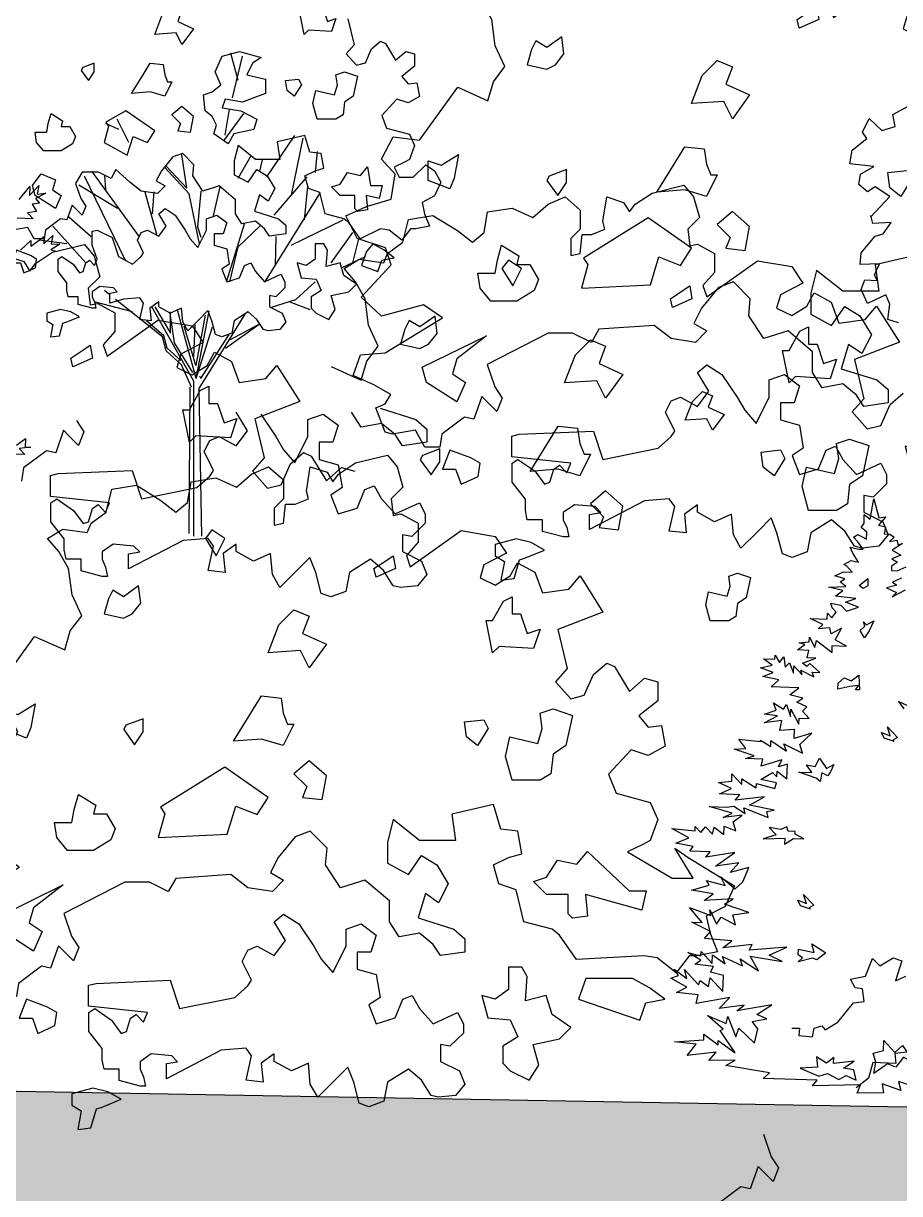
# Model space of a CAD drawing. Header units: inches. Extents: x 11.9 to 85.3, y 21.1 to 37.4.
# Drawn here: x 24.909 to 25.631, y 22.242 to 23.206 of the extents above; entities that cross this region are included whole.
import ezdxf

# ---------------------------------------------------------------- set-up
doc = ezdxf.new("R2010")
doc.units = ezdxf.units.IN
doc.header["$MEASUREMENT"] = 0
doc.layers.add('CAY', color=94, linetype='Continuous')
doc.layers.add('CAY-3', color=61, linetype='Continuous')

# ---------------------------------------------------------------- blocks, each defined once
blk = doc.blocks.new('A$C76451831')
at = {"layer": 'CAY'}
for p, q in [((2603.3, 1761.2), (2622.6, 1784.5)), ((2622.1, 1768.2), (2639, 1786.7)), ((2622.6, 1784.5), (2622.1, 1768.2)), ((2639, 1786.7), (2635.8, 1770.5)), ((3764, 1772.8), (3822.4, 1787)), ((3822.4, 1787), (3840.1, 1765.7)), ((2651.7, 1772.6), (2632.8, 1762.9)), ((2632.8, 1762.9), (2640.2, 1754.5)), ((2635.8, 1770.5), (2651.7, 1772.6)), ((3573, 1752.2), (3604.2, 1765.7)), ((3604.2, 1765.7), (3631.9, 1741.6)), ((3673.8, 1720.9), (3680.9, 1765.7)), ((3680.9, 1765.7), (3711.5, 1755.7)), ((3732.8, 1752.2), (3764, 1772.8)), ((3840.1, 1765.7), (3850.7, 1728)), ((2640.2, 1754.5), (2627, 1752.2)), ((2627, 1752.2), (2634.6, 1738.8)), ((3462.1, 1738), (3507.5, 1745.1)), ((3507.5, 1745.1), (3545.3, 1728)), ((3545.3, 1728), (3573, 1752.2)), ((3631.9, 1741.6), (3631.9, 1706.7)), ((3711.5, 1755.7), (3722.2, 1738)), ((3722.2, 1738), (3732.8, 1752.2)), ((2628.7, 1725.4), (2599.3, 1726.4)), ((2634.6, 1738.8), (2618.3, 1736.6)), ((2618.3, 1736.6), (2628.7, 1725.4)), ((3306.5, 1682.6), (3317.1, 1724.4)), ((3317.1, 1724.4), (3361.9, 1731.5)), ((3361.9, 1731.5), (3406.7, 1703.8)), ((3455.6, 1700.3), (3462.1, 1738)), ((3677.3, 1706.7), (3673.8, 1720.9)), ((3850.7, 1728), (3829.5, 1706.7)), ((3406.7, 1703.8), (3434.4, 1682.6)), ((3434.4, 1682.6), (3455.6, 1700.3)), ((3631.9, 1706.7), (3614.8, 1689.6)), ((3631.9, 1661.9), (3635.5, 1696.7)), ((3635.5, 1696.7), (3653.2, 1696.7)), ((3653.2, 1696.7), (3677.3, 1706.7)), ((3829.5, 1706.7), (3833, 1676.1)), ((2605.4, 1667.7), (2624.6, 1685.6)), ((2624.3, 1675.2), (2648.9, 1693)), ((2624.6, 1685.6), (2624.3, 1675.2)), ((2648.4, 1679.8), (2664.8, 1695.1)), ((2648.9, 1693), (2648.4, 1679.8)), ((2677.9, 1678.8), (2661.2, 1668.5)), ((2664.8, 1695.1), (2661.6, 1679.4)), ((2661.6, 1679.4), (2677.9, 1678.8)), ((2664.3, 1664.1), (2722.6, 1678.3)), ((2722.6, 1678.3), (2740.3, 1657)), ((3278.8, 1661.9), (3306.5, 1682.6)), ((3614.8, 1689.6), (3614.8, 1658.4)), ((3833, 1676.1), (3847.2, 1679)), ((3847.2, 1679), (3878.4, 1661.9)), ((2581.1, 1657), (2611.8, 1647)), ((2633, 1643.5), (2664.3, 1664.1)), ((2661.2, 1668.5), (2672, 1665.4)), ((2740.3, 1657), (2750.9, 1619.3)), ((3271.7, 1644.8), (3278.8, 1661.9)), ((3614.8, 1658.4), (3631.9, 1661.9)), ((3878.4, 1661.9), (3878.4, 1627.1)), ((2611.8, 1647), (2622.4, 1629.3)), ((2622.4, 1629.3), (2633, 1643.5)), ((3199.2, 1634.2), (3226.9, 1651.3)), ((3219.8, 1610), (3199.2, 1634.2)), ((3226.9, 1651.3), (3271.7, 1644.8)), ((3864.3, 1582.3), (3957.4, 1648.4)), ((3957.4, 1648.4), (4019.9, 1637.7)), ((4019.9, 1637.7), (4040.5, 1607.1)), ((2750.9, 1619.3), (2729.7, 1598.1)), ((3878.4, 1627.1), (3857.2, 1602.9)), ((2729.7, 1598.1), (2733.2, 1567.4)), ((3237.5, 1578.7), (3219.8, 1610)), ((3857.2, 1602.9), (3864.3, 1582.3)), ((4040.5, 1607.1), (3999.3, 1585.8)), ((4047.6, 1565.2), (4061.2, 1589.4)), ((4061.2, 1589.4), (4092.4, 1572.3)), ((2733.2, 1567.4), (2747.4, 1570.3)), ((2747.4, 1570.3), (2778.6, 1553.2)), ((3244, 1530.4), (3237.5, 1578.7)), ((3999.3, 1585.8), (3992.2, 1561.6)), ((4092.4, 1572.3), (4106.6, 1533.9)), ((2778.6, 1553.2), (2778.6, 1518.4)), ((3992.2, 1561.6), (4019.9, 1548.1)), ((4019.9, 1548.1), (4047.6, 1565.2)), ((4154.9, 1541), (4175.6, 1565.2)), ((4175.6, 1565.2), (4217.4, 1499.1)), ((2764.5, 1473.6), (2857.6, 1539.7)), ((2857.6, 1539.7), (2920.1, 1529)), ((2920.1, 1529), (2940.8, 1498.4)), ((3261.7, 1492), (3244, 1530.4)), ((4106.6, 1533.9), (4154.9, 1541)), ((2778.6, 1518.4), (2757.4, 1494.2)), ((2757.4, 1494.2), (2764.5, 1473.6)), ((2940.8, 1498.4), (2899.5, 1477.1)), ((3240.4, 1464.3), (3261.7, 1492)), ((4217.4, 1499.1), (4134.9, 1467.3)), ((2899.5, 1477.1), (2892.4, 1452.9)), ((2947.9, 1456.5), (2961.4, 1480.7)), ((2961.4, 1480.7), (2992.7, 1463.6)), ((2992.7, 1463.6), (3006.8, 1425.2)), ((3230.4, 1429.5), (3240.4, 1464.3)), ((4134.9, 1467.3), (4152, 1395.3)), ((2892.4, 1452.9), (2920.1, 1439.4)), ((2920.1, 1439.4), (2947.9, 1456.5)), ((3055.2, 1432.3), (3075.8, 1456.5)), ((3075.8, 1456.5), (3117.7, 1390.4)), ((3175, 1454.3), (3230.4, 1429.5)), ((3006.8, 1425.2), (3055.2, 1432.3)), ((4200.3, 1384.7), (4224.5, 1405.3)), ((3117.7, 1390.4), (3035.1, 1358.6)), ((4152, 1395.3), (4130.8, 1371.1)), ((4183.2, 1346.3), (4200.3, 1384.7)), ((3035.1, 1358.6), (3052.2, 1286.6)), ((4130.8, 1371.1), (4158.5, 1339.9)), ((4158.5, 1339.9), (4183.2, 1346.3)), ((3052.2, 1286.6), (3031, 1262.4)), ((2228.3, 971.5), (2215.1, 1021.6)), ((2217.8, 939.8), (2236.3, 1016.3)), ((2201.9, 860.6), (2238.9, 910.7)), ((2204.6, 871.1), (2212.5, 918.7)), ((2009.3, 881.7), (1985.5, 892.2)), ((2027.8, 857.9), (2006.6, 900.2)), ((2281, 794.5), (2332.5, 870.4)), ((2326.2, 761), (2347.8, 865.6)), ((2491.6, 827), (2512.8, 868.3)), ((2512.8, 868.3), (2561.2, 861.8)), ((2370.1, 802.5), (2374.1, 840.9)), ((2134, 774), (2125.3, 835.7)), ((2228.6, 791.9), (2251.7, 832.8)), ((2268, 805.1), (2272.9, 825.9)), ((2516.4, 799.3), (2491.6, 827)), ((2022.3, 639.8), (1946.8, 795.6)), ((2047.7, 684.5), (1960.2, 805.1)), ((1985.8, 770.9), (1983.8, 797.9)), ((2138.7, 763.4), (2093.5, 812.2)), ((2095.8, 814.5), (2134, 774)), ((2509.3, 753.8), (2516.4, 799.3)), ((2007, 736.3), (1936.2, 779.1)), ((2182.7, 720.5), (2195.7, 776.4)), ((2294.3, 724.1), (2354.9, 794.5)), ((2350.1, 715.8), (2356.4, 776.4)), ((2079.1, 689), (2057.9, 766.3)), ((2071.1, 726.8), (2074.5, 766.9)), ((2157.5, 671.8), (2138.7, 763.4)), ((2159.9, 768.1), (2154, 702.8)), ((2278.7, 602.9), (2379.6, 765.8)), ((2463.9, 740.3), (2509.3, 753.8)), ((2426.2, 723.2), (2463.9, 740.3)), ((1958.8, 684.4), (1917.8, 720.8)), ((2207.6, 603.7), (2240.9, 709.9)), ((2325.4, 669), (2421.3, 715.4)), ((2446.8, 681.3), (2426.2, 723.2)), ((1948.8, 636.8), (1888.7, 704)), ((2154, 702.8), (2159.9, 684)), ((2228.7, 665.9), (2269.2, 705.2)), ((2399.3, 636.8), (2438.6, 692.2)), ((1914.2, 671.4), (1863.5, 678.5)), ((2213.4, 601.8), (2228.7, 665.9)), ((2296.7, 631.7), (2297.9, 685.1)), ((2438.6, 636.8), (2450, 680.8)), ((2498.7, 664.2), (2446.8, 681.3)), ((2417.8, 627.7), (2461.8, 648.6)), ((2509.3, 632.9), (2498.7, 664.2)), ((2334.4, 569.5), (2369.4, 602.2)), ((1991.5, 579.5), (1983.4, 586)), ((2034.5, 546.7), (1966.9, 564.4)), ((2041.2, 539.6), (2003.7, 569.7)), ((2289.6, 555.4), (2334.4, 569.5)), ((2323, 565.2), (2360, 551.4)), ((2089.9, 500.7), (2041.2, 539.6)), ((2147.3, 419.7), (2069.9, 556)), ((2075.8, 556.2), (2104.1, 507.8)), ((2102.9, 544.4), (2111.2, 489.7)), ((2104.1, 507.8), (2104.1, 546.7)), ((2151.6, 424.8), (2117.3, 549.9)), ((2168.2, 540.8), (2150.5, 448.4)), ((2151.6, 424.8), (2175, 548.1)), ((2156.8, 405.9), (2241.3, 542.4)), ((2092.3, 503.1), (2060.4, 530.2)), ((2150.5, 448.4), (2129.2, 520.8)), ((2146.9, 463.7), (2149.3, 523.1)), ((2151.6, 424.8), (2181.2, 519.2)), ((2205.1, 479.9), (2266.8, 524.3)), ((2214.5, 496), (2264.5, 523.1)), ((2096.6, 475.1), (2089.9, 500.7)), ((2098.2, 480.3), (2092.3, 503.1)), ((2159.9, 424.8), (2212.2, 505.4)), ((3915.1, 501.1), (3898, 463.3)), ((2124.5, 449.6), (2096.6, 475.1)), ((2123.3, 457.8), (2098.2, 480.3)), ((2111.2, 489.7), (2144.6, 435.4)), ((3898, 463.3), (3863.2, 445.6)), ((2143, 408.3), (2124.5, 449.6)), ((2157.5, 429.5), (2159.9, 424.8)), ((3863.2, 445.6), (3870.3, 414.4)), ((2138.3, 140.1), (2140.6, 408.3)), ((2147.3, 135.4), (2147.3, 419.7)), ((3870.3, 414.4), (3883.8, 380.2)), ((2161.5, 135.4), (2156.8, 405.9)), ((3831.9, 373.1), (3807.8, 341.8)), ((3846.1, 373.1), (3831.9, 373.1)), ((3883.8, 380.2), (3846.1, 373.1))]:
    blk.add_line(p, q, dxfattribs=at)
for points in [[(4216, 1534.3), (4196, 1540.6), (4200.2, 1569.1), (4192.8, 1586), (4159, 1570.1), (4147.4, 1595.5), (4153.8, 1613.4), (4177, 1612.3), (4171.7, 1622.9), (4181.2, 1642.9), (4145.3, 1641.9), (4147.4, 1663), (4172.8, 1693.5), (4187.5, 1697.8), (4202.3, 1718.9), (4168.5, 1716.7), (4165.4, 1731.5), (4164.3, 1728.3), (4200.2, 1766.3), (4172.8, 1784.2), (4159, 1774.7), (4143.2, 1788.5), (4146.4, 1807.4), (4170.6, 1821.2), (4126.4, 1826.4), (4130.6, 1851.7), (4158, 1872.8), (4149.6, 1884.4), (4162.2, 1909.7), (4185.4, 1887.6), (4209.7, 1895), (4205.5, 1917.1), (4235, 1933)], [(2429.6, 1084.7), (2441, 1036.7), (2426.8, 1020.6), (2445.3, 999.7), (2461.8, 1004.1), (2473.2, 1029.6), (2489.3, 1043.4), (2498.7, 1039.1), (2517.2, 1008.8), (2535.7, 1024.9), (2551.8, 1020.6), (2551.8, 997.4), (2528.6, 978.9), (2540, 965.1), (2556.1, 967.1), (2560.8, 941.9), (2540, 930.1), (2519.2, 937.2), (2491.7, 907.3), (2500.7, 884.1), (2542.4, 872.7), (2551.8, 851.9), (2542.4, 826.3), (2533.3, 821.6), (2514.8, 812.5), (2523.9, 794.1), (2549.4, 794.1), (2572.6, 816.9), (2588.7, 805.5), (2600.1, 784.6), (2588.7, 759.5), (2565.6, 747.7), (2570.3, 726.8), (2579.3, 704), (2554.2, 699.3), (2544.7, 699.3), (2528.6, 678.5), (2505.4, 696.9), (2489.3, 699.3), (2452.3, 680.8), (2431.5, 710.7), (2422.5, 717.8), (2387.9, 726.8), (2378.5, 766.1), (2357.6, 773.2), (2350.9, 796.4), (2369.4, 805.5), (2385.5, 810.2), (2380.8, 837.7), (2360, 840.1), (2350.9, 870.4), (2299.8, 858.6), (2304.6, 826.3), (2260.5, 826.3), (2228.3, 851.9), (2221.2, 824), (2221.2, 798.4), (2246.8, 784.6), (2262.9, 807.8), (2281.4, 796.4), (2295.5, 773.2), (2283.7, 750), (2267.6, 761.4), (2258.6, 731.5), (2302.2, 717.8), (2316, 706), (2316, 689.9), (2286.1, 685.5), (2277, 699.3), (2260.5, 713.1), (2235.4, 708.3), (2223.6, 726.8), (2223.6, 752.4), (2193.7, 777.9), (2163.8, 768.5), (2145.4, 796.4), (2147.3, 816.9), (2126.9, 837.7), (2108.4, 831), (2087.6, 805.5), (2078.1, 787), (2094.3, 777.9), (2080.5, 763.8), (2050.6, 768.5), (2029.8, 784.6), (2004.2, 807.8), (1995.2, 791.7), (1972, 803.1), (1942.1, 803.1), (1930.3, 782.3), (1939.8, 754.7), (1948.8, 741), (1942.1, 724.5), (1930.3, 736.3), (1923.7, 742.9), (1914.2, 715.4), (1902.8, 717.8), (1874.9, 696.9), (1872.6, 680.8), (1854.1, 680.8), (1842.7, 701.7), (1814.8, 696.9)], [(1822.1, 301.9), (1838.4, 314.5), (1837.8, 298.6), (1848.2, 298.3), (1826.8, 296.3), (1837.3, 285.1), (1813.3, 285.9)], [(4221.1, 1065.9), (4205, 1058.7), (4212.5, 1053), (4193.8, 1048.2), (4212, 1039.9), (4204.1, 1032), (4228.5, 1044.3)], [(4234.2, 831), (4215.9, 839.8), (4225.9, 826.3)], [(4262.6, 126.9), (4215.6, 142.2), (4220, 125.7), (4186, 137.8), (4188.1, 121.8), (4140.1, 120.8), (4146.1, 136.4), (4058.1, 134.1), (4066.6, 144.6), (3967.9, 148.1), (3979.1, 158.1), (3899.4, 171.8), (3916.1, 181.6), (3868, 180.6), (3881.7, 196.4), (3828.5, 190.1), (3845, 210.9), (3805.3, 215), (3858.5, 218.6), (3858.8, 229), (3884.9, 209.5), (3885.2, 217.6), (3916.5, 195.2), (3888.5, 236.1), (3894, 238.6), (3865.5, 263.2), (3899.8, 248.8), (3902.6, 261.9), (3917.6, 224.2), (3923.1, 239.9), (3951.6, 212.6), (3957.9, 238.7), (3947.6, 252.6), (3974.4, 257.1), (3956.2, 265.5), (3983.5, 283.1), (3919.2, 272.2), (3932.7, 282.1), (3887.2, 276), (3906.5, 296.7), (3844.9, 285.2), (3848.2, 301.4), (3808.5, 305.5), (3827.4, 315.3), (3798.5, 332.2), (3812.3, 337.1), (3804.5, 348.3), (3827.9, 331.1), (3823.1, 347.6), (3848.9, 320), (3851.8, 327.6), (3867.3, 316.6), (3870.6, 332.4), (3893.7, 307.5), (3894.8, 337), (3871, 343.2), (3876.8, 353.5), (3842, 357.4), (3853.2, 365.2), (3829.6, 379.1), (3853.4, 372.9), (3853.7, 381), (3874.2, 359), (3874.8, 374.8), (3898.2, 358.2), (3893.2, 371.5), (3929.8, 354.3), (3925.3, 367.6), (3958.9, 345.2), (3944, 372.4), (4002.2, 362.7), (3978.5, 373.9), (4011.2, 388.7), (3941.7, 383.4), (3947.5, 393.6), (3893.8, 387.8), (3910.1, 400.4), (3860, 404.8), (3870.8, 417.6), (3837, 434.6), (3855.6, 434), (3832.5, 461.5), (3871.9, 447), (3869.5, 457.5), (3882.2, 430.8), (3890.3, 443.7), (3916.6, 429.6), (3911.8, 448.3), (3941.4, 452.3), (3896.6, 467.5), (3912.8, 477.3), (3859.7, 474.2), (3876, 486.8), (3836.3, 493.6), (3868.4, 502.9), (3863.7, 511.2), (3897.8, 501.9), (3890.2, 518), (3916.2, 495.8), (3930.2, 508.9), (3941.6, 535.3), (3906.8, 525.6), (3923.3, 543.6), (3880.5, 537.4), (3915.8, 562.4), (3862.5, 553.9), (3870.5, 564), (3833.4, 565.3), (3839.1, 573.3), (3807.2, 579.8), (3831.5, 589.4), (3800.4, 606.4), (3842.9, 602.6), (3843.1, 610.3), (3853.2, 599.5), (3861.7, 609.7), (3874.4, 596.1), (3877.5, 609.1), (3895.6, 595.3), (3896.2, 611.2), (3917.2, 602.3), (3912.8, 618.8), (3929.1, 631.3), (3894, 627.1), (3910.6, 634.7), (3868.4, 647.1), (3900.1, 646), (3913.8, 647.7), (3934.6, 633.9), (3932.3, 644.8), (3976.9, 627), (3974.6, 637.9), (3987.8, 640.2), (3942.8, 649.4), (3970.1, 664.8), (3916.4, 658.5), (3924.9, 668.7), (3887.8, 670), (3909.5, 680.1), (3885.8, 691.3), (3909.9, 693.2), (3910.4, 706.8), (3928.3, 687.6), (3928.7, 698), (3954.8, 681.2), (3955.1, 688.9), (3989.2, 680), (3992.3, 690.3), (3963.1, 696.8), (3984.8, 709.2), (3992.7, 701.2), (3993, 711.6), (4011.1, 697.8), (4012.1, 724.6), (3996, 719.7), (4001.9, 732.6), (3963.9, 720.8), (3967.1, 733.8), (3935.4, 734.9), (3951.4, 739.8), (3914.7, 752), (3936, 753.5), (3923, 770.3), (3962.8, 766.2), (3962.9, 768.9), (3981.5, 757.4), (3981.9, 768.2), (4010.2, 748.6), (4005.7, 761.9), (4039.5, 744.9), (4034.6, 760.9), (4056.7, 781.5), (4024.6, 771.7), (4025.2, 788), (3998.4, 786.2), (4001.7, 804.7), (3969.4, 800.4), (3993.9, 813.1), (3970, 816.2), (3991.5, 823.6), (3986.5, 837), (4005.2, 825.9), (4010.4, 833.9), (4017.9, 812.3), (4018.3, 825.4), (4033.2, 798.2), (4033.6, 809), (4052.2, 808.4), (4039.5, 822), (4047.9, 829.8), (4029.6, 838.2), (4040.3, 846), (4016.5, 852.2), (4032.8, 864.8), (3982.6, 866.6), (3996.2, 879.2), (3966.9, 885.7), (3986.2, 893.2), (3962.5, 901.7), (3984, 906.4), (3968.1, 917.8), (3989.3, 917.1), (3989.6, 924.8), (3997.3, 911.4), (4005.8, 921.5), (4007.9, 902.9), (4015.9, 910.7), (4023.4, 891.9), (4023.8, 905), (4039.1, 888.6), (4036.7, 896.9), (4060.3, 885.2), (4057.8, 893.4), (4071.4, 892.9), (4053.4, 909.4), (4047.8, 904.2), (4039.8, 909.9), (4064.2, 919.5), (4048.4, 920), (4051.5, 933.5), (4030.3, 934.3), (4043.8, 944.2), (4033.4, 947.3), (4052.1, 949.4), (4052.4, 957.5), (4062.1, 938.6), (4065.3, 951.6), (4094, 929.3), (4094.4, 942.4), (4120.7, 941.5), (4099.8, 953.1), (4111.4, 974), (4092.5, 963.8), (4090.1, 974.8), (4068.8, 972.8), (4077.2, 980.7), (4053.6, 991.9), (4085.3, 990.8), (4085.6, 1001.7), (4093.5, 993.3), (4101.6, 1003.4), (4094.2, 1011.8), (4091.7, 1020.1), (4110.2, 1016.7), (4120.7, 1005.5), (4142.2, 1012.9), (4118.5, 1021.8), (4137.3, 1028.9), (4100.3, 1032.9), (4113.8, 1043.3), (4087.3, 1049.2), (4119.5, 1050.8), (4109, 1059.4), (4117.3, 1064.5), (4098.9, 1070.1), (4115, 1077.7), (4130.9, 1077.2), (4120.8, 1088), (4115.5, 1090.9), (4128.9, 1098.6), (4142.4, 1095.4), (4132.1, 1111.6), (4127, 1122.6), (4143.2, 1119.4), (4150.9, 1119.1), (4141, 1132.6), (4133.1, 1141), (4141.4, 1146.2), (4157, 1137.5), (4157.5, 1150.6), (4147.3, 1159.1), (4152.6, 1167.1), (4153.1, 1182.9), (4163.7, 1174.4), (4170.5, 1211.8), (4179.7, 1176.6), (4192.9, 1178.8), (4179.2, 1163.4), (4192.2, 1160.3), (4189.5, 1147.2), (4199.9, 1146.8), (4207.9, 1141.1), (4199.4, 1133.3), (4212.7, 1135.5), (4215.1, 1127.3), (4223.3, 1129.7), (4204.3, 1117.2), (4219.9, 1108.5), (4203.8, 1101.4), (4214, 1095.6), (4203.3, 1087.8), (4203, 1080.1), (4213.4, 1079.7), (4230, 1086.9)]]:
    blk.add_lwpolyline(points, dxfattribs=at)
for points in [[(3524.3, 1634.1), (3500.5, 1649.9), (3488.6, 1634.1), (3508.4, 1602.4)], [(3821.2, 1594.5), (3833.1, 1602.4), (3837, 1578.6), (3801.4, 1562.8), (3797.4, 1578.6)], [(3369.9, 1515.3), (3365.9, 1547), (3338.2, 1527.2), (3318.4, 1539), (3310.5, 1523.2), (3302.6, 1495.5), (3338.2, 1487.6), (3354, 1495.5)], [(4035, 1519.2), (4050.8, 1527.2), (4050.8, 1495.5), (4066.6, 1495.5), (4078.5, 1459.8), (4102.3, 1467.8), (4090.4, 1432.1), (4027.1, 1436.1), (4015.2, 1424.2), (4003.3, 1483.6), (4015.2, 1483.6)], [(3623.3, 1475.7), (3651, 1503.4), (3678.7, 1491.5), (3666.8, 1459.8), (3710.3, 1440), (3678.7, 1396.5), (3662.8, 1428.1), (3603.5, 1424.2)], [(2721.4, 1485.8), (2733.3, 1493.7), (2737.3, 1469.9), (2701.6, 1454.1), (2697.7, 1469.9)], [(2935.2, 1410.5), (2951, 1418.5), (2951, 1386.8), (2966.9, 1386.8), (2978.8, 1351.1), (3002.5, 1359.1), (2990.6, 1323.4), (2927.3, 1327.4), (2915.4, 1315.5), (2903.5, 1374.9), (2915.4, 1374.9)], [(3837.8, 1390.3), (3856.3, 1408.8), (3874.8, 1400.9), (3866.9, 1379.8), (3895.9, 1366.6), (3874.8, 1337.5), (3864.2, 1358.6), (3824.6, 1356)], [(3571.8, 1313.3), (3591.6, 1345), (3627.2, 1341), (3631.2, 1313.3), (3639.1, 1293.5), (3651, 1293.5), (3631.2, 1253.9), (3591.6, 1265.8), (3540.1, 1261.8)], [(4038.9, 1234.1), (4046.9, 1269.7), (4098.3, 1257.8), (4106.2, 1285.6), (4102.3, 1313.3), (4126, 1321.2), (4161.7, 1309.3), (4149.8, 1253.9), (4126, 1238), (4122.1, 1202.4), (4102.3, 1190.5), (4050.8, 1190.5)], [(3342.6, 1291.2), (3338.7, 1283.3), (3358.5, 1255.6), (3374.3, 1279.3), (3374.3, 1303.1)], [(3967.7, 1269.7), (3963.7, 1297.4), (3999.3, 1301.4), (4007.3, 1285.6), (3987.5, 1253.9)], [(3702.4, 1154.9), (3710.3, 1198.4), (3678.7, 1226.2), (3651, 1202.4), (3674.7, 1178.6), (3666.8, 1158.8)], [(2362.9, 1119.3), (2373.5, 1124.6), (2373.5, 1103.5), (2384.1, 1103.5), (2392, 1079.7), (2407.8, 1085), (2399.9, 1061.2), (2357.7, 1063.9), (2349.7, 1055.9), (2341.8, 1095.6), (2349.7, 1095.6)], [(2088.5, 1090.3), (2106.9, 1108.8), (2125.4, 1100.8), (2117.5, 1079.7), (2146.5, 1066.5), (2125.4, 1037.5), (2114.9, 1058.6), (2075.3, 1055.9)], [(3862.3, 1017), (3867.6, 1040.8), (3901.9, 1032.9), (3907.2, 1051.4), (3904.5, 1069.8), (3920.4, 1075.1), (3944.1, 1067.2), (3936.2, 1030.2), (3920.4, 1019.7), (3917.7, 995.9), (3904.5, 988), (3870.2, 988)], [(4143.6, 1052.7), (4159.9, 1065.3), (4159.5, 1052.2), (4151.1, 1047)], [(2209.9, 855.3), (2183.5, 873.8), (2188.8, 889.6), (2180.8, 905.5), (2167.6, 916), (2165, 945.1), (2180.8, 950.3), (2196.7, 963.5), (2186.1, 987.3), (2199.3, 1016.3), (2231, 1024.3), (2270.6, 1013.7), (2254.7, 1003.1), (2244.2, 982), (2278.5, 974.1), (2278.5, 947.7), (2257.4, 939.8), (2236.3, 931.9), (2204.6, 937.1), (2199.3, 921.3), (2233.6, 916), (2262.7, 900.2), (2257.4, 881.7), (2220.4, 873.8)], [(1943.3, 995.2), (1940.7, 989.9), (1953.9, 971.5), (1964.4, 987.3), (1964.4, 1003.1)], [(2054.1, 982), (2067.3, 1003.1), (2091.1, 1000.5), (2093.7, 982), (2099, 968.8), (2106.9, 968.8), (2093.7, 942.4), (2067.3, 950.3), (2033, 947.7)], [(4145.7, 970.1), (4154.1, 978), (4151.7, 985.8), (4156.9, 980.2), (4170.4, 987.9), (4162, 969.6), (4153.4, 956.7)], [(2318.1, 953), (2315.4, 971.5), (2339.2, 974.1), (2344.5, 963.5), (2331.3, 942.4)], [(2365.6, 929.2), (2370.9, 953), (2405.2, 945.1), (2410.4, 963.5), (2407.8, 982), (2423.6, 987.3), (2447.4, 979.4), (2439.5, 942.4), (2423.6, 931.9), (2421, 908.1), (2407.8, 900.2), (2373.5, 900.2)], [(2141.2, 876.4), (2146.5, 905.5), (2125.4, 923.9), (2106.9, 908.1), (2122.8, 892.2), (2117.5, 879)], [(1903.7, 887), (1919.5, 887), (1930.1, 868.5), (1924.8, 855.3), (1903.7, 842.1), (1872, 842.1), (1858.8, 857.9), (1856.2, 876.4), (1877.3, 876.4), (1880, 892.2), (1885.2, 910.7), (1906.4, 897.5)], [(2062.1, 857.9), (2075.3, 879), (2022.5, 916), (1985.5, 894.9), (1990.8, 887), (1982.9, 857.9), (2025.1, 834.2), (2035.7, 868.5)], [(4144.6, 860.9), (4136.9, 861.2), (4142.2, 869.2), (4126.3, 867), (4104.8, 862.3), (4105.2, 873.2), (4116.4, 883.2), (4129.3, 877.3), (4142.8, 887.7)], [(2577.1, 788.1), (2577.1, 823.8), (2600.8, 815.8), (2632.5, 835.6), (2624.6, 792.1), (2616.7, 772.3)], [(1856.2, 760.2), (1850.9, 778.7), (1866.8, 799.8), (1893.2, 789.3), (1887.9, 770.8), (1903.7, 760.2), (1893.2, 736.5)], [(2415.7, 781.4), (2428.9, 802.5), (2452.7, 797.2), (2465.9, 813), (2471.2, 778.7), (2492.3, 778.7), (2487, 755), (2463.2, 760.2), (2465.9, 733.8), (2447.4, 731.2), (2442.1, 736.5), (2442.1, 760.2), (2415.7, 760.2), (2399.9, 776.1)], [(4208.2, 766.2), (4189.8, 772.3), (4184.7, 782.9), (4200.4, 776.9), (4195.5, 793.4), (4213.9, 773.7), (4205.6, 769)], [(1999.5, 590.8), (1974.4, 593.1), (1960.6, 583.7), (1960.6, 574.6), (1964.9, 565.2), (1967.3, 553.8), (1960.6, 553.8), (1935.1, 560.5), (1935.1, 574.6), (1916.6, 574.6), (1914.2, 586), (1914.2, 599.8), (1898.1, 620.6), (1898.1, 643.8), (1905.2, 648.6), (1925.6, 634.4), (1937.4, 618.3), (1944.1, 620.6), (1948.8, 636.8), (1955.9, 641.5), (1964.9, 632), (1969.6, 643.8), (1960.6, 669), (1960.6, 694.6), (1969.6, 696.9), (1997.6, 683.2), (2009, 648.6), (2034.5, 634.4), (2050.6, 648.6), (2054.9, 655.2), (2043.5, 678.5), (2050.6, 692.2), (2062, 696.9), (2082.9, 685.5), (2096.6, 704), (2082.9, 726.8), (2094.3, 736.3), (2112.7, 724.5), (2131.2, 696.9), (2140.6, 680.8), (2154.4, 664.7), (2170.5, 696.9), (2170.5, 717.8), (2189, 724.5), (2207.5, 710.7), (2200.8, 689.9), (2184.3, 689.9), (2184.3, 669), (2207.5, 662.3), (2212.2, 634.4), (2198.4, 625.4), (2207.5, 602.2), (2230.7, 609.2), (2240.1, 632), (2251.5, 636.8), (2260.5, 620.6), (2277, 602.2), (2306.9, 615.9), (2314, 602.2), (2314, 590.8), (2297.5, 574.6), (2286.1, 576.6), (2286.1, 556.2), (2309.3, 544.4), (2316, 528.2), (2304.6, 514.5), (2283.7, 512.1), (2274.7, 514.5), (2262.9, 533), (2246.8, 546.7), (2221.2, 530.6), (2216.9, 507.4), (2198.4, 500.7), (2186.6, 505), (2179.9, 530.6), (2172.9, 549.1), (2156.8, 533), (2135.9, 512.1), (2126.9, 528.2), (2124.5, 553.8), (2103.7, 544.4), (2082.9, 556.2), (2082.9, 565.2), (2066.7, 553.8), (2069.1, 530.6), (2048.3, 533), (2054.9, 562.8), (2048.3, 572.3), (2018, 569.9), (1992.8, 562.8), (1992.8, 581.3), (2006.6, 583.7)], [(4064.6, 698.7), (4032.9, 710.2), (4056.9, 709.4), (4046.9, 723.3), (4062.7, 720.1), (4070.9, 735.6), (4083.8, 716.6), (4097.3, 724.3), (4091.3, 710.9), (4086.1, 703.4), (4075.4, 708.7), (4072.1, 693)], [(2392.2, 660), (2385.5, 671.4), (2369.4, 671.4), (2369.4, 643.8), (2352.9, 632), (2336.8, 636.8), (2343.9, 609.2), (2371.4, 606.9), (2380.8, 586), (2362.3, 574.6), (2362.3, 553.8), (2371.4, 544.4), (2394.6, 533), (2406.4, 551.4), (2399.3, 576.6), (2431.5, 583.7), (2445.3, 597.4), (2422.5, 613.6), (2415.4, 636.8), (2389.8, 630.1)], [(2475.5, 671.4), (2463.7, 657.6), (2454.7, 632), (2484.6, 620.6), (2491.7, 641.5), (2514.8, 646.2), (2496.4, 660)], [(4013.2, 601.7), (4010.8, 609.9), (4000.2, 604.8), (3978.6, 608.3), (3991.7, 594.7), (3967.4, 587.4), (4007.3, 588.7), (4006.9, 577.9), (4023.2, 588.2), (4042.2, 587.5), (4026.2, 596.2), (4026.3, 601.2)], [(4054.6, 458.4), (4036.2, 464.5), (4031.1, 475.1), (4046.8, 469.1), (4041.9, 485.6), (4060.3, 465.9), (4052, 461.2)], [(4032, 374.8), (4032.4, 385.2), (4061.2, 379.2), (4056.8, 395.2), (4082.5, 378.5), (4066.1, 365.4), (4058.1, 368.4), (4031.6, 361.7), (4039.5, 369.1)], [(4174.2, 178.1), (4169.4, 194.1), (4188.1, 198.9), (4188.8, 217.4), (4209.3, 195.4), (4222.9, 208.1), (4238.4, 186.2), (4264.8, 188), (4278.1, 179.9), (4245.8, 175.6), (4224.8, 186.7), (4211.1, 168.6), (4195.4, 174.6), (4170.8, 156.9)], [(4138.2, 144.9), (4133.9, 163.6), (4114.9, 167), (4134.4, 179.5), (4096.7, 175.3), (4097, 186.2), (4083.5, 175.8), (4065.4, 187.3), (4067.4, 168.6), (4035.2, 167), (4069.6, 152.2), (4085.6, 157.1), (4106.5, 146), (4119.9, 153.2)]]:
    blk.add_lwpolyline(points, close=True, dxfattribs=at)
at = {"layer": 'CAY-3'}
for p, q in [((3100.6, 1276), (3124.7, 1296.6)), ((3124.7, 1296.6), (3138.9, 1290.1)), ((3138.9, 1290.1), (3166.6, 1244.7)), ((3220.2, 1277.6), (3278.5, 1291.8)), ((3278.5, 1291.8), (3296.2, 1270.6)), ((3029.1, 1257), (3060.4, 1270.6)), ((3060.4, 1270.6), (3088.1, 1246.4)), ((3083.5, 1237.6), (3100.6, 1276)), ((3130, 1225.7), (3137, 1270.6)), ((3137, 1270.6), (3167.7, 1260.5)), ((3166.6, 1244.7), (3194.3, 1268.9)), ((3188.9, 1257), (3220.2, 1277.6)), ((3194.3, 1268.9), (3218.5, 1262.4)), ((3296.2, 1270.6), (3306.9, 1232.8)), ((2918.3, 1242.8), (2963.7, 1249.9)), ((2963.7, 1249.9), (3001.4, 1232.8)), ((3001.4, 1232.8), (3029.1, 1257)), ((3031, 1262.4), (3058.7, 1231.2)), ((3088.1, 1246.4), (3088.1, 1211.6)), ((3167.7, 1260.5), (3178.3, 1242.8)), ((3178.3, 1242.8), (3188.9, 1257)), ((2762.6, 1187.4), (2773.2, 1229.3)), ((2773.2, 1229.3), (2818.1, 1236.4)), ((2818.1, 1236.4), (2862.9, 1208.6)), ((2911.8, 1205.1), (2918.3, 1242.8)), ((3058.7, 1231.2), (3083.5, 1237.6)), ((3133.5, 1211.6), (3130, 1225.7)), ((3306.9, 1232.8), (3285.6, 1211.6)), ((2862.9, 1208.6), (2890.6, 1187.4)), ((2890.6, 1187.4), (2911.8, 1205.1)), ((3088.1, 1211.6), (3071, 1194.5)), ((3109.3, 1201.6), (3133.5, 1211.6)), ((3285.6, 1211.6), (3289.2, 1180.9)), ((2734.9, 1166.8), (2762.6, 1187.4)), ((3071, 1194.5), (3071, 1163.2)), ((3088.1, 1166.8), (3091.6, 1201.6)), ((3091.6, 1201.6), (3109.3, 1201.6)), ((3289.2, 1180.9), (3303.3, 1183.9)), ((3303.3, 1183.9), (3334.6, 1166.8)), ((2727.8, 1149.6), (2734.9, 1166.8)), ((3071, 1163.2), (3088.1, 1166.8)), ((3334.6, 1166.8), (3334.6, 1131.9)), ((2655.3, 1139), (2683, 1156.1)), ((2676, 1114.8), (2655.3, 1139)), ((2683, 1156.1), (2727.8, 1149.6)), ((3320.4, 1087.1), (3413.6, 1153.2)), ((3413.6, 1153.2), (3476.1, 1142.6)), ((3476.1, 1142.6), (3496.7, 1111.9)), ((3334.6, 1131.9), (3313.3, 1107.8)), ((2693.6, 1083.6), (2676, 1114.8)), ((3313.3, 1107.8), (3320.4, 1087.1)), ((3496.7, 1111.9), (3455.4, 1090.7)), ((2700.1, 1035.2), (2693.6, 1083.6)), ((3455.4, 1090.7), (3448.4, 1066.5)), ((3503.8, 1070), (3517.3, 1094.2)), ((3517.3, 1094.2), (3548.6, 1077.1)), ((3548.6, 1077.1), (3562.7, 1038.8)), ((3448.4, 1066.5), (3476.1, 1052.9)), ((3476.1, 1052.9), (3503.8, 1070)), ((3611.1, 1045.8), (3631.7, 1070)), ((3631.7, 1070), (3673.6, 1003.9)), ((2717.8, 996.9), (2700.1, 1035.2)), ((3562.7, 1038.8), (3611.1, 1045.8)), ((2696.6, 969.1), (2717.8, 996.9)), ((3673.6, 1003.9), (3591, 972.1)), ((2686.6, 934.3), (2696.6, 969.1)), ((3591, 972.1), (3608.1, 900.1)), ((2561.2, 861.8), (2631.1, 959.1)), ((2631.1, 959.1), (2686.6, 934.3)), ((3656.5, 889.5), (3680.7, 910.2)), ((3680.7, 910.2), (3694.8, 903.7)), ((3694.8, 903.7), (3722.5, 858.3)), ((3608.1, 900.1), (3586.9, 875.9)), ((3639.4, 851.2), (3656.5, 889.5)), ((3722.5, 858.3), (3750.2, 882.4)), ((3750.2, 882.4), (3774.4, 875.9)), ((3586.9, 875.9), (3614.6, 844.7)), ((3774.4, 875.9), (3774.4, 841.1)), ((3614.6, 844.7), (3639.4, 851.2)), ((3774.4, 841.1), (3739.6, 813.4)), ((3739.6, 813.4), (3756.7, 792.8)), ((3756.7, 792.8), (3780.9, 795.7)), ((3780.9, 795.7), (3788, 758)), ((3788, 758), (3756.7, 740.3)), ((3725.5, 750.9), (3684.2, 706.1)), ((3756.7, 740.3), (3725.5, 750.9)), ((3684.2, 706.1), (3697.8, 671.3)), ((3697.8, 671.3), (3760.3, 654.2)), ((3473.1, 650.6), (3396.5, 632.9)), ((3486.7, 605.2), (3473.1, 650.6)), ((3760.3, 654.2), (3774.4, 622.9)), ((2453.9, 573.9), (2509.3, 632.9)), ((3289.2, 622.9), (3278.5, 581)), ((3337.5, 584.6), (3289.2, 622.9)), ((3396.5, 632.9), (3403.5, 584.6)), ((3774.4, 622.9), (3760.3, 584.6)), ((3137, 601.7), (3109.3, 591.6)), ((3167.7, 570.4), (3137, 601.7)), ((3517.9, 601.7), (3486.7, 605.2)), ((3525, 560.4), (3517.9, 601.7)), ((3109.3, 591.6), (3078.1, 553.3)), ((3278.5, 581), (3278.5, 542.7)), ((3403.5, 584.6), (3337.5, 584.6)), ((3760.3, 584.6), (3746.7, 577.5)), ((2491.6, 539.1), (2453.9, 573.9)), ((2568.3, 559.8), (2491.6, 539.1)), ((2603, 535.6), (2568.3, 559.8)), ((3164.8, 539.7), (3167.7, 570.4)), ((3500.8, 553.3), (3525, 560.4)), ((3746.7, 577.5), (3719, 563.9)), ((3719, 563.9), (3800.7, 515.2)), ((3839, 515.2), (3805.7, 570.4)), ((3805.7, 570.4), (3829.8, 553.3)), ((3078.1, 553.3), (3063.9, 525.6)), ((3192.5, 497.8), (3164.8, 539.7)), ((3278.5, 542.7), (3316.9, 522)), ((3316.9, 522), (3341, 556.8)), ((3341, 556.8), (3368.8, 539.7)), ((3368.8, 539.7), (3390, 504.9)), ((3473.1, 539.7), (3500.8, 553.3)), ((3483.1, 504.9), (3473.1, 539.7)), ((3829.8, 553.3), (3915.1, 501.1)), ((2498.1, 471.6), (2603, 535.6)), ((2991.4, 522), (2890.2, 514.9)), ((3022.7, 497.8), (2991.4, 522)), ((3063.9, 525.6), (3088.1, 512)), ((86.7, 510.8), (100.8, 469.5)), ((2797, 507.9), (2685, 450.4)), ((2841.8, 507.9), (2797, 507.9)), ((2876.6, 490.8), (2841.8, 507.9)), ((2890.2, 514.9), (2876.6, 490.8)), ((3067.5, 490.8), (3022.7, 497.8)), ((3088.1, 512), (3067.5, 490.8)), ((3237.3, 512), (3192.5, 497.8)), ((3282.1, 473.7), (3237.3, 512)), ((3390, 504.9), (3372.3, 470.1)), ((3514.4, 494.3), (3483.1, 504.9)), ((3528.5, 435.3), (3514.4, 494.3)), ((3800.7, 515.2), (3839, 515.2)), ((3282.1, 435.3), (3282.1, 473.7)), ((3348.1, 487.2), (3334.6, 442.4)), ((3372.3, 470.1), (3348.1, 487.2)), ((76.8, 451.7), (62.5, 410.5)), ((86.7, 441.8), (76.8, 451.7)), ((100.8, 469.5), (114.4, 448.9)), ((2439.1, 429.8), (2452.7, 468.1)), ((2452.7, 468.1), (2498.1, 471.6)), ((104.4, 424.1), (86.7, 441.8)), ((114.4, 448.9), (104.4, 424.1)), ((2477.5, 412.7), (2439.1, 429.8)), ((2685, 450.4), (2699.2, 409.1)), ((3071, 435.3), (3088.1, 449.5)), ((3091.6, 401.1), (3071, 435.3)), ((3088.1, 449.5), (3115.8, 431.8)), ((3115.8, 431.8), (3143.5, 390.5)), ((3202.5, 421.8), (3230.2, 431.8)), ((3230.2, 431.8), (3257.9, 411.1)), ((3299.8, 407.6), (3282.1, 435.3)), ((3334.6, 442.4), (3400, 421.8)), ((3580.4, 421.8), (3528.5, 435.3)), ((45.4, 414.1), (3.5, 382.8)), ((62.5, 410.5), (45.4, 414.1)), ((2508.7, 395), (2477.5, 412.7)), ((2699.2, 409.1), (2712.7, 388.5)), ((3202.5, 390.5), (3202.5, 421.8)), ((3257.9, 411.1), (3247.9, 379.9)), ((3337.5, 414.7), (3299.8, 407.6)), ((3362.3, 394), (3337.5, 414.7)), ((3400, 421.8), (3420.6, 404.1)), ((3594, 411.1), (3580.4, 421.8)), ((3625.2, 366.3), (3594, 411.1)), ((2498.1, 377.9), (2508.7, 395)), ((2675.1, 391.3), (2660.8, 350.1)), ((2685, 381.4), (2675.1, 391.3)), ((2712.7, 388.5), (2702.7, 363.7)), ((3022.7, 383.4), (3039.8, 390.5)), ((3039.8, 390.5), (3071, 373.4)), ((3071, 373.4), (3091.6, 401.1)), ((3143.5, 390.5), (3157.7, 366.3)), ((3178.3, 342.1), (3202.5, 390.5)), ((3375.8, 373.4), (3362.3, 394)), ((3420.6, 404.1), (3420.6, 379.9)), ((2481, 370.8), (2498.1, 377.9)), ((2498.1, 326), (2481, 370.8)), ((2488.6, 369.9), (2554, 349.3)), ((2702.7, 363.7), (2685, 381.4)), ((3012, 362.8), (3022.7, 383.4)), ((3157.7, 366.3), (3178.3, 342.1)), ((3223.1, 379.9), (3223.1, 348.6)), ((3247.9, 379.9), (3223.1, 379.9)), ((3420.6, 379.9), (3375.8, 373.4)), ((3748.8, 373.1), (3625.2, 366.3)), ((3773, 369.5), (3748.8, 373.1)), ((3807.8, 341.8), (3773, 369.5)), ((1932.1, 347.2), (1945.6, 326.5)), ((2245.7, 328.6), (2225, 362.9)), ((2269.8, 359.3), (2297.6, 318)), ((2356.5, 349.3), (2384.2, 359.3)), ((2356.5, 318), (2356.5, 349.3)), ((2384.2, 359.3), (2411.9, 338.7)), ((2453.8, 335.1), (2436.1, 362.9)), ((2554, 349.3), (2574.7, 331.6)), ((2643.7, 353.7), (2601.9, 322.4)), ((2660.8, 350.1), (2643.7, 353.7)), ((3029.1, 328), (3012, 362.8)), ((3223.1, 348.6), (3257.9, 338.6)), ((1908, 329.4), (1893.8, 288.2)), ((1917.9, 319.4), (1908, 329.4)), ((1945.6, 326.5), (1935.6, 301.8)), ((2225, 300.9), (2245.7, 328.6)), ((2411.9, 338.7), (2401.9, 307.4)), ((2491.5, 342.2), (2453.8, 335.1)), ((2516.3, 321.6), (2491.5, 342.2)), ((2511.7, 322.4), (2498.1, 326)), ((2553.5, 329.5), (2511.7, 322.4)), ((2570.6, 298.2), (2553.5, 329.5)), ((2574.7, 331.6), (2574.7, 307.4)), ((2601.9, 322.4), (2598.3, 298.2)), ((2730.4, 318.9), (2744, 322.4)), ((2744, 322.4), (2880.2, 328)), ((2880.2, 328), (2897.3, 276)), ((3022.7, 317.9), (3029.1, 328)), ((3257.9, 338.6), (3265, 296.7)), ((1935.6, 301.8), (1917.9, 319.4)), ((2166.1, 290.3), (2176.7, 310.9)), ((2176.7, 310.9), (2193.8, 318)), ((2193.8, 318), (2225, 300.9)), ((2297.6, 318), (2311.7, 293.8)), ((2332.3, 269.7), (2356.5, 318)), ((2377.2, 307.4), (2377.2, 276.1)), ((2401.9, 307.4), (2377.2, 307.4)), ((2529.9, 300.9), (2516.3, 321.6)), ((2574.7, 307.4), (2529.9, 300.9)), ((2730.4, 280.5), (2730.4, 318.9)), ((2998.5, 296.7), (3022.7, 317.9)), ((1876.7, 291.7), (1834.8, 260.5)), ((1893.8, 288.2), (1876.7, 291.7)), ((2183.2, 255.5), (2166.1, 290.3)), ((2311.7, 293.8), (2332.3, 269.7)), ((2598.3, 298.2), (2570.6, 298.2)), ((2838.3, 269), (2730.4, 280.5)), ((2897.3, 276), (2998.5, 296.7)), ((3265, 296.7), (3244.4, 283.1)), ((3244.4, 283.1), (3257.9, 248.3)), ((3292.7, 259), (3306.9, 293.2)), ((3306.9, 293.2), (3323.9, 300.2)), ((3323.9, 300.2), (3337.5, 276.1)), ((1834.8, 260.5), (1831.3, 236.3)), ((2377.2, 276.1), (2411.9, 266.1)), ((2411.9, 266.1), (2419, 224.2)), ((2731, 269), (2741.6, 276)), ((2731, 234.2), (2731, 269)), ((2741.6, 276), (2772.3, 254.8)), ((2800, 234.2), (2807.1, 258.3)), ((2807.1, 258.3), (2817.7, 265.4)), ((2817.7, 265.4), (2831.2, 251.3)), ((2831.2, 251.3), (2838.3, 269)), ((3257.9, 248.3), (3292.7, 259)), ((3337.5, 276.1), (3362.3, 248.3)), ((3362.3, 248.3), (3407.1, 269)), ((3407.1, 269), (3417.7, 248.3)), ((1884.4, 246.4), (1898, 249.9)), ((1884.4, 208.1), (1884.4, 246.4)), ((1898, 249.9), (2034.2, 255.5)), ((2034.2, 255.5), (2051.3, 203.6)), ((2152.5, 224.2), (2176.7, 245.5)), ((2176.7, 245.5), (2183.2, 255.5)), ((2772.3, 254.8), (2790, 230.6)), ((3417.7, 248.3), (3417.7, 231.2)), ((2051.3, 203.6), (2152.5, 224.2)), ((2419, 224.2), (2398.4, 210.7)), ((2446.7, 186.5), (2460.9, 220.7)), ((2460.9, 220.7), (2478, 227.8)), ((2478, 227.8), (2491.5, 203.6)), ((2755.2, 202.9), (2731, 234.2)), ((2790, 230.6), (2800, 234.2)), ((3417.7, 231.2), (3392.9, 207)), ((1992.3, 196.5), (1884.4, 208.1)), ((1885, 196.5), (1895.6, 203.6)), ((1885, 161.7), (1885, 196.5)), ((1895.6, 203.6), (1926.3, 182.3)), ((1985.3, 178.8), (1992.3, 196.5)), ((2398.4, 210.7), (2411.9, 175.9)), ((2491.5, 203.6), (2516.3, 175.9)), ((2516.3, 175.9), (2561.1, 196.5)), ((2561.1, 196.5), (2571.7, 175.9)), ((2755.2, 182.3), (2755.2, 202.9)), ((2973.7, 200), (2873.1, 147.5)), ((3019.1, 203.5), (2973.7, 200)), ((3029.1, 189.3), (3019.1, 203.5)), ((3375.8, 210), (3375.8, 179.3)), ((3392.9, 207), (3375.8, 210)), ((1926.3, 182.3), (1944, 158.2)), ((1954, 161.7), (1961.1, 185.9)), ((1961.1, 185.9), (1971.7, 193)), ((1971.7, 193), (1985.3, 178.8)), ((2411.9, 175.9), (2446.7, 186.5)), ((2571.7, 175.9), (2571.7, 158.8)), ((2758.7, 165.1), (2755.2, 182.3)), ((2845.4, 192.9), (2824.7, 178.7)), ((2824.7, 178.7), (2824.7, 165.1)), ((2883.1, 189.3), (2845.4, 192.9)), ((2873.1, 175.2), (2893.7, 178.7)), ((2873.1, 147.5), (2873.1, 175.2)), ((2893.7, 178.7), (2883.1, 189.3)), ((3019.1, 144.5), (3029.1, 189.3)), ((3071, 192.9), (3046.8, 175.8)), ((3046.8, 175.8), (3050.4, 141)), ((3071, 179.3), (3071, 192.9)), ((3102.3, 161.6), (3071, 179.3)), ((3133.5, 175.8), (3102.3, 161.6)), ((3137, 137.4), (3133.5, 175.8)), ((3375.8, 179.3), (3410.6, 161.6)), ((1909.2, 130.4), (1885, 161.7)), ((1944, 158.2), (1954, 161.7)), ((2571.7, 158.8), (2547, 134.6)), ((2786.4, 165.1), (2758.7, 165.1)), ((2786.4, 143.9), (2786.4, 165.1)), ((2824.7, 165.1), (2831.2, 151)), ((2831.2, 151), (2834.8, 133.9)), ((3206, 168.7), (3181.9, 144.5)), ((3216.6, 141), (3206, 168.7)), ((3316.9, 165.2), (3278.5, 141)), ((3341, 144.5), (3316.9, 165.2)), ((3410.6, 161.6), (3420.6, 137.4)), ((1909.2, 109.8), (1909.2, 130.4)), ((2173.1, 131), (2127.7, 127.5)), ((2183.2, 116.9), (2173.1, 131)), ((2529.9, 137.5), (2529.9, 106.9)), ((2547, 134.6), (2529.9, 137.5)), ((2824.7, 133.9), (2786.4, 143.9)), ((2834.8, 133.9), (2824.7, 133.9)), ((3050.4, 141), (3019.1, 144.5)), ((3150.6, 113.3), (3137, 137.4)), ((3181.9, 144.5), (3150.6, 113.3)), ((3226.7, 102.6), (3216.6, 141)), ((3278.5, 141), (3272.1, 106.2)), ((3358.7, 116.8), (3341, 144.5)), ((3420.6, 137.4), (3403.5, 116.8)), ((1912.7, 92.7), (1909.2, 109.8)), ((1999.4, 120.4), (1978.8, 106.3)), ((2037.1, 116.9), (1999.4, 120.4)), ((2127.7, 127.5), (2027.1, 75)), ((2047.8, 106.3), (2037.1, 116.9)), ((2173.1, 72.1), (2183.2, 116.9)), ((2225, 120.4), (2200.9, 103.3)), ((2225, 106.9), (2225, 120.4)), ((3372.3, 113.3), (3358.7, 116.8)), ((3403.5, 116.8), (3372.3, 113.3)), ((1940.4, 92.7), (1912.7, 92.7)), ((1940.4, 71.5), (1940.4, 92.7)), ((1978.8, 106.3), (1978.8, 92.7)), ((1978.8, 92.7), (1985.3, 78.5)), ((2027.1, 102.7), (2047.8, 106.3)), ((2027.1, 75), (2027.1, 102.7)), ((2200.9, 103.3), (2204.4, 68.5)), ((2256.3, 89.2), (2225, 106.9)), ((2287.5, 103.3), (2256.3, 89.2)), ((2291.1, 65), (2287.5, 103.3)), ((2360.1, 96.2), (2335.9, 72.1)), ((2370.7, 68.5), (2360.1, 96.2)), ((2470.9, 92.7), (2432.6, 68.5)), ((2495.1, 72.1), (2470.9, 92.7)), ((2529.9, 106.9), (2564.7, 89.2)), ((2564.7, 89.2), (2574.7, 65)), ((3244.4, 96.1), (3226.7, 102.6)), ((3272.1, 106.2), (3244.4, 96.1)), ((1978.8, 61.4), (1940.4, 71.5)), ((1985.3, 78.5), (1988.8, 61.4)), ((2204.4, 68.5), (2173.1, 72.1)), ((2304.6, 40.8), (2291.1, 65)), ((2335.9, 72.1), (2304.6, 40.8)), ((2380.7, 30.2), (2370.7, 68.5)), ((2432.6, 68.5), (2426.1, 33.7)), ((2512.8, 44.3), (2495.1, 72.1)), ((2574.7, 65), (2557.6, 44.3)), ((1988.8, 61.4), (1978.8, 61.4)), ((2526.3, 40.8), (2512.8, 44.3)), ((2557.6, 44.3), (2526.3, 40.8)), ((2398.4, 23.7), (2380.7, 30.2)), ((2426.1, 33.7), (2398.4, 23.7))]:
    blk.add_line(p, q, dxfattribs=at)
for points in [[(2980.4, 1138.9), (2956.7, 1154.8), (2944.8, 1138.9), (2964.6, 1107.2)], [(3277.4, 1099.3), (3289.2, 1107.2), (3293.2, 1083.5), (3257.6, 1067.6), (3253.6, 1083.5)], [(2826, 1020.1), (2822.1, 1051.8), (2794.4, 1032), (2774.6, 1043.9), (2766.7, 1028), (2758.7, 1000.3), (2794.4, 992.4), (2810.2, 1000.3)], [(3491.1, 1024.1), (3507, 1032), (3507, 1000.3), (3522.8, 1000.3), (3534.7, 964.7), (3558.4, 972.6), (3546.6, 936.9), (3483.2, 940.9), (3471.3, 929), (3459.5, 988.4), (3471.3, 988.4)], [(3079.4, 980.5), (3107.1, 1008.2), (3134.8, 996.3), (3123, 964.7), (3166.5, 944.9), (3134.8, 901.3), (3119, 933), (3059.6, 929)], [(3027.9, 818.1), (3047.7, 849.8), (3083.4, 845.8), (3087.3, 818.1), (3095.2, 798.3), (3107.1, 798.3), (3087.3, 758.7), (3047.7, 770.6), (2996.3, 766.6)], [(3495.1, 738.9), (3503, 774.6), (3554.5, 762.7), (3562.4, 790.4), (3558.4, 818.1), (3582.2, 826), (3617.8, 814.2), (3605.9, 758.7), (3582.2, 742.9), (3578.2, 707.2), (3558.4, 695.3), (3507, 695.3)], [(2798.8, 796), (2794.8, 788.1), (2814.6, 760.4), (2830.5, 784.1), (2830.5, 807.9)], [(3423.8, 774.6), (3419.9, 802.3), (3455.5, 806.2), (3463.4, 790.4), (3443.6, 758.7)], [(3158.6, 659.7), (3166.5, 703.3), (3134.8, 731), (3107.1, 707.2), (3130.9, 683.5), (3123, 663.7)], [(3039.8, 632), (3059.6, 663.7), (2980.4, 719.1), (2862.1, 645.5), (2870, 633.6), (2858.2, 590.1), (2984.4, 596.3), (3000.2, 647.8)], [(2739.4, 633.6), (2763.2, 633.6), (2779, 605.9), (2771.1, 586.1), (2739.4, 566.3), (2691.9, 566.3), (2672.1, 590.1), (2668.1, 617.8), (2699.8, 617.8), (2703.8, 641.6), (2711.7, 669.3), (2743.4, 649.5)], [(1847.4, 650.5), (1821.8, 660), (1812.8, 636.8), (1828.9, 636.8), (1835.6, 618.3), (1856.4, 627.7), (1858.8, 643.8)], [(3570.3, 517.1), (3590.1, 548.8), (3625.7, 540.9), (3645.5, 564.6), (3721.6, 492.2), (3753.2, 492.2), (3745.3, 456.6), (3641.6, 485.4), (3645.5, 445.8), (3617.8, 441.9), (3609.9, 449.8), (3609.9, 485.4), (3570.3, 485.4), (3546.6, 509.2)], [(1921.3, 546.7), (1902.8, 551.4), (1877.3, 544.4), (1877.3, 530.6), (1888.7, 523.5), (1884.3, 500.7), (1900.5, 502.7), (1907.1, 525.9), (1914.2, 528.2), (1937.4, 537.7)], [(2573.8, 417.4), (2565.9, 445.1), (2684, 503), (2629.2, 460.9), (2621.3, 433.2), (2645.1, 417.4), (2629.2, 381.7)], [(3535, 335), (3525, 352.1), (3500.8, 352.1), (3500.8, 310.9), (3476.1, 293.2), (3451.9, 300.2), (3462.5, 259), (3503.8, 255.4), (3517.9, 224.1), (3490.2, 207), (3490.2, 175.8), (3503.8, 161.6), (3538.6, 144.5), (3556.3, 172.2), (3545.6, 210), (3594, 220.6), (3614.6, 241.3), (3580.4, 265.4), (3569.8, 300.2), (3531.5, 290.2)], [(3728.2, 331.2), (3642.3, 331.5), (3628.8, 293.2), (3741.7, 255.1), (3752.3, 286.4), (3787.1, 293.5), (3759.4, 314.1)], [(2654.9, 279), (2616.6, 293.2), (2603, 258.3), (2627.2, 258.3), (2637.2, 230.6), (2668.5, 244.8), (2672, 269)], [(2765.8, 123.3), (2738.1, 130.3), (2699.7, 119.7), (2699.7, 99.1), (2716.8, 88.5), (2710.4, 54.3), (2734.5, 57.2), (2744.6, 92), (2755.2, 95.5), (2790, 109.7)]]:
    blk.add_lwpolyline(points, close=True, dxfattribs=at)
for points in [[(138.9, 705.6), (152.6, 705.6), (151.5, 691.9), (176.9, 689.8), (180, 705.6), (193.7, 709.9), (200.1, 702.5), (223.3, 716.2), (251.7, 752), (271.8, 754.2), (268.6, 777.4), (254.9, 779.5), (246.5, 795.3), (273.9, 800.6), (286.5, 833.3), (300.3, 819.5), (324.5, 834.3), (340.3, 829), (328.7, 792.1), (347.7, 800.6)], [(349.8, 661.3), (327.7, 659.2), (329.8, 640.3), (287.6, 642.4), (279.2, 613.9), (257, 596)]]:
    blk.add_lwpolyline(points, dxfattribs=at)

msp = doc.modelspace()

# ---------------------------------------------------------------- hatches: boundary and pattern name
at = {"true_color": 0x000000}
h = msp.add_hatch(color=18, dxfattribs=at)
h.dxf.hatch_style = 1
h.paths.add_polyline_path([(70.51978, 21.54651), (69.24363, 22.3819), (69.24363, 24.06333), (69.11663, 24.06333), (69.11663, 22.25961), (70.25366, 21.51914), (12.49661, 22.54745), (12.49661, 21.9488), (70.51978, 21.1086)])

# ---------------------------------------------------------------- linework, layer by layer
msp.add_lwpolyline([(12.49661, 22.54745), (70.25366, 21.51914), (69.11663, 22.25961), (69.11663, 24.06333), (67.06144, 24.06333), (69.24363, 24.06333), (69.24363, 22.3819), (70.51978, 21.54651), (70.51978, 21.1086), (12.49661, 21.9488)], close=True)

# ---------------------------------------------------------------- block references
at = {"layer": 'CAY', "xscale": 0.0004489089019145984, "yscale": 0.0004489089019145984, "zscale": 0.0004489089019145984}
for p in [(24.08562, 22.72302), (23.73714, 22.27055), (25.47952, 22.06171)]:
    msp.add_blockref('A$C76451831', p, dxfattribs=at)

doc.saveas('drawing.dxf')
